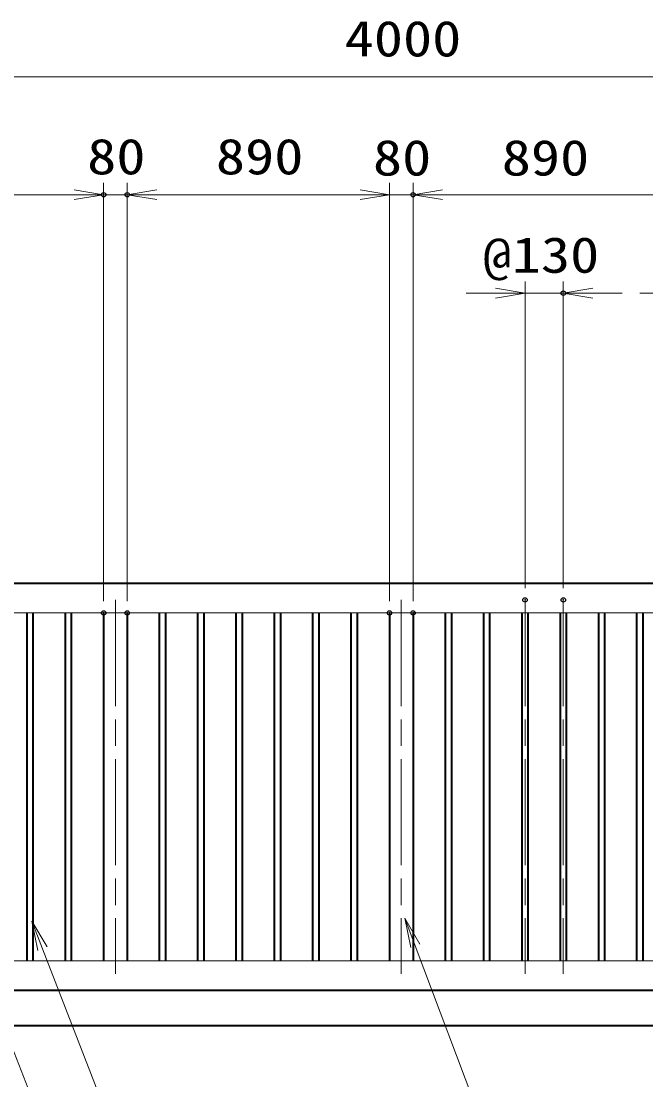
# Model space of a CAD drawing. Units: millimetres at full size. Extents: x -11880 to 11880, y -8400 to 8400.
# Drawn here: x 1568 to 3688, y -837 to 2754 of the extents above; entities that cross this region are included whole.
import ezdxf
from ezdxf.enums import TextEntityAlignment as Align

# ---------------------------------------------------------------- set-up
doc = ezdxf.new("R2010")
doc.units = ezdxf.units.MM
doc.header["$LTSCALE"] = 30
doc.header["$PDMODE"] = 32
doc.header["$PDSIZE"] = 15
doc.linetypes.add('USER2', pattern=[18, 12, -1.5, 3, -1.5])
for name, color, linetype, lineweight in [('0-1_外形線', 7, 'Continuous', 35), ('0-2_0', 7, 'Continuous', 18), ('0-3_寸法線', 4, 'Continuous', 18), ('0-7_軸線', 200, 'USER2', 15)]:
    doc.layers.add(name, color=color, linetype=linetype, lineweight=lineweight)
doc.layers.add('0-4_Defpoints', color=7, linetype='Continuous')
doc.styles.add('ＭＳ ゴシック', font='')
doc.styles.get('ＭＳ ゴシック').set_extended_font_data('MS Gothic')

# ---------------------------------------------------------------- blocks, each defined once
blk = doc.blocks.new('S34')
at = {"layer": '0-3_寸法線'}
for points in [[(5317506.2, 81019538.2), (5289027.8, 81019538.2), (5270941.5, 81065933.4), (5269851.8, 81068728.5)], [(5271407.3, 81066115), (5269851.8, 81068728.5), (5270475.6, 81065751.7)]]:
    blk.add_lwpolyline(points, dxfattribs=at)
at = {"layer": '0-3_寸法線', "color": 254, "style": 'ＭＳ ゴシック'}
for s, width, p in [('SUS304 HL', 1.15, (5292795.8, 81027238.7)), ('100x50x2t', 1.2, (5292363.8, 81020938.7))]:
    blk.add_text(s, height=3637, dxfattribs=dict(at, width=width)).set_placement(p, align=Align.BOTTOM_LEFT)
blk = doc.blocks.new('S35')
at = {"layer": '0-3_寸法線'}
for points in [[(5318131.7, 81035814.9), (5289653.3, 81035814.9), (5275769.2, 81071617.3), (5274684.5, 81074414.4)], [(5276235.3, 81071798.1), (5274684.5, 81074414.4), (5275303, 81071436.5)]]:
    blk.add_lwpolyline(points, dxfattribs=at)
at = {"layer": '0-3_寸法線', "color": 254, "style": 'ＭＳ ゴシック'}
for s, width, p in [('SUS304 HL', 1.15, (5293421.3, 81043515.4)), ('30x20x1.5t', 1.2, (5293421.3, 81037215.4))]:
    blk.add_text(s, height=3637, dxfattribs=dict(at, width=width)).set_placement(p, align=Align.BOTTOM_LEFT)
blk = doc.blocks.new('S36')
at = {"layer": '0-3_寸法線'}
for points in [[(5355695.1, 81036095.1), (5327216.7, 81036095.1), (5313717.3, 81071914.8), (5312659.4, 81074722.1)], [(5314185.2, 81072091.2), (5312659.4, 81074722.1), (5313249.5, 81071738.5)]]:
    blk.add_lwpolyline(points, dxfattribs=at)
at = {"layer": '0-3_寸法線', "color": 254, "style": 'ＭＳ ゴシック'}
for s, width, p in [('SUS304 HL', 1.15, (5330984.7, 81043795.6)), ('80x40x2t', 1.2, (5330984.7, 81037495.6))]:
    blk.add_text(s, height=3637, dxfattribs=dict(at, width=width)).set_placement(p, align=Align.BOTTOM_LEFT)
blk = doc.blocks.new('S44')
at = {"layer": '0-3_寸法線'}
for points in [[(5312076.1, 80997081.8), (5280688.9, 80997081.8), (5255926.4, 81062552.1), (5254865.1, 81065358.1)], [(5256394.1, 81062729), (5254865.1, 81065358.1), (5255458.7, 81062375.2)]]:
    blk.add_lwpolyline(points, dxfattribs=at)
at = {"layer": '0-3_寸法線', "color": 254, "style": 'ＭＳ ゴシック'}
for s, width, p in [('落し棒（建物側）', 0.75, (5284888.9, 81011082.4)), ('SUS304 φ19', 1.1, (5284456.9, 81004782.4)), ('電解研磨', 0.75, (5284888.9, 80998482.4))]:
    blk.add_text(s, height=3637, dxfattribs=dict(at, width=width)).set_placement(p, align=Align.BOTTOM_LEFT)
blk = doc.blocks.new('_Open')
at = {"layer": '0-2_0', "color": 4}
blk.add_line((-30, 5), (0, 0), dxfattribs=at)
blk.add_lwpolyline([(-30, -5), (0, 0), (-30, 0)], dxfattribs=at)

msp = doc.modelspace()

# ---------------------------------------------------------------- linework, layer by layer
at = {"layer": '0-1_外形線'}
for p, q in [((4858.04, 846.63), (858.04, 846.63)), ((1588.04, -433.37), (1588.04, 746.63)), ((1608.04, 746.63), (1608.04, -433.37)), ((1718.04, -433.37), (1718.04, 746.63)), ((1738.04, 746.63), (1738.04, -433.37)), ((1848.04, 746.63), (1848.04, -433.37)), ((1928.04, 746.63), (1928.04, -433.37)), ((2038.04, -433.37), (2038.04, 746.63)), ((2058.04, 746.63), (2058.04, -433.37)), ((2168.04, -433.37), (2168.04, 746.63)), ((2188.04, 746.63), (2188.04, -433.37)), ((2298.04, -433.37), (2298.04, 746.63)), ((2318.04, 746.63), (2318.04, -433.37)), ((2428.04, -433.37), (2428.04, 746.63)), ((2448.04, 746.63), (2448.04, -433.37)), ((2558.04, -433.37), (2558.04, 746.63)), ((2578.04, 746.63), (2578.04, -433.37)), ((2688.04, -433.37), (2688.04, 746.63)), ((2708.04, 746.63), (2708.04, -433.37)), ((2818.04, 746.63), (2818.04, -433.37)), ((2898.04, 746.63), (2898.04, -433.37)), ((3008.04, -433.37), (3008.04, 746.63)), ((3028.04, 746.63), (3028.04, -433.37)), ((3138.04, -433.37), (3138.04, 746.63)), ((3158.04, 746.63), (3158.04, -433.37)), ((3268.04, -433.37), (3268.04, 746.63)), ((3288.04, 746.63), (3288.04, -433.37)), ((3398.04, -433.37), (3398.04, 746.63)), ((3418.04, 746.63), (3418.04, -433.37)), ((3528.04, -433.37), (3528.04, 746.63)), ((3548.04, 746.63), (3548.04, -433.37)), ((3658.04, -433.37), (3658.04, 746.63)), ((3678.04, 746.63), (3678.04, -433.37)), ((858.04, -533.37), (4858.04, -533.37)), ((143.04, -653.37), (5603.04, -653.37))]:
    msp.add_line(p, q, dxfattribs=at)
at = {"layer": '0-2_0'}
msp.add_line((958.04, 746.63), (4758.04, 746.63), dxfattribs=at)
msp.add_lwpolyline([(4758.04, 746.63), (4758.04, -433.37), (958.04, -433.37), (958.04, -212.87)], dxfattribs=at)
at = {"layer": '0-3_寸法線'}
for p, q in [((858.04, 2565.19), (4858.04, 2565.19)), ((1848.04, 786.63), (1848.04, 2205.19)), ((1848.04, 786.63), (1848.04, 2205.19)), ((1928.04, 786.63), (1928.04, 2205.19)), ((1928.04, 786.63), (1928.04, 2205.19)), ((2818.04, 786.63), (2818.04, 2205.19)), ((2818.04, 786.63), (2818.04, 2205.19)), ((2898.04, 786.63), (2898.04, 2205.19)), ((2898.04, 786.63), (2898.04, 2205.19)), ((1848.04, 2165.19), (958.04, 2165.19)), ((1748.04, 2165.19), (1648.04, 2165.19)), ((1928.04, 2165.19), (1848.04, 2165.19)), ((2818.04, 2165.19), (1928.04, 2165.19)), ((2028.04, 2165.19), (2128.04, 2165.19)), ((2718.04, 2165.19), (2618.04, 2165.19)), ((2818.04, 2165.19), (2898.04, 2165.19)), ((2898.04, 2165.19), (3788.04, 2165.19)), ((2998.04, 2165.19), (3098.04, 2165.19)), ((3688.04, 2165.19), (3588.04, 2165.19)), ((3278.04, 830.63), (3278.04, 1871.37)), ((3408.04, 830.63), (3408.04, 1871.37)), ((3178.04, 1831.37), (3078.04, 1831.37)), ((3278.04, 1831.37), (3408.04, 1831.37)), ((3508.04, 1831.37), (3608.04, 1831.37)), ((3768.04, 1831.37), (3668.04, 1831.37))]:
    msp.add_line(p, q, dxfattribs=at)
at = {"layer": '0-4_Defpoints'}
for p in [(1848.04, 2165.19), (1928.04, 2165.19), (2898.04, 2165.19), (3408.04, 1831.37), (3278.04, 790.63), (3408.04, 790.63), (1848.04, 746.63), (1928.04, 746.63), (2818.04, 746.63), (2898.04, 746.63)]:
    msp.add_point(p, dxfattribs=at)
at = {"layer": '0-7_軸線'}
for p, q in [((1888.04, 790.63), (1888.04, -477.37)), ((2858.04, 790.63), (2858.04, -477.37)), ((3278.04, 790.63), (3278.04, -477.37)), ((3408.04, 790.63), (3408.04, -477.37))]:
    msp.add_line(p, q, dxfattribs=at)

# ---------------------------------------------------------------- block references
at = {"layer": '0-3_寸法線'}
for name, p, xscale, yscale in [('_Open', (1848.04, 2165.19), 3.333333, 3.333333), ('_Open', (1848.04, 2165.19), 3.333333, 3.333333), ('_Open', (2818.04, 2165.19), 3.333333, 3.333333), ('_Open', (2818.04, 2165.19), 3.333333, 3.333333), ('_Open', (3278.04, 1831.37), 3.333333, 3.333333), ('S35', (-174218.27, -2702779.54), 0.03333333, 0.03333333), ('S36', (-174218.27, -2702779.54), 0.03333333, 0.03333333), ('S34', (-174218.27, -2702779.54), 0.03333333, 0.03333333), ('S44', (-174218.27, -2702779.54), 0.03333333, 0.03333333)]:
    msp.add_blockref(name, p, dxfattribs=dict(at, xscale=xscale, yscale=yscale))
at = {"layer": '0-3_寸法線', "xscale": 3.333333, "yscale": 3.333333, "rotation": 180}
for p in [(1928.04, 2165.19), (1928.04, 2165.19), (2898.04, 2165.19), (2898.04, 2165.19), (3408.04, 1831.37)]:
    msp.add_blockref('_Open', p, dxfattribs=at)

# ---------------------------------------------------------------- texts
at = {"layer": '0-3_寸法線', "color": 254, "style": 'ＭＳ ゴシック', "width": 1.2}
for s, p in [('4000', (2666.04, 2597.87)), ('80', (1792.04, 2197.87)), ('890', (2229.04, 2197.87)), ('80', (2762.04, 2193.87)), ('890', (3199.04, 2193.87)), ('@130', (3134.24, 1864.06))]:
    msp.add_text(s, height=121.2, dxfattribs=at).set_placement(p, align=Align.BOTTOM_LEFT)

doc.saveas('drawing.dxf')
